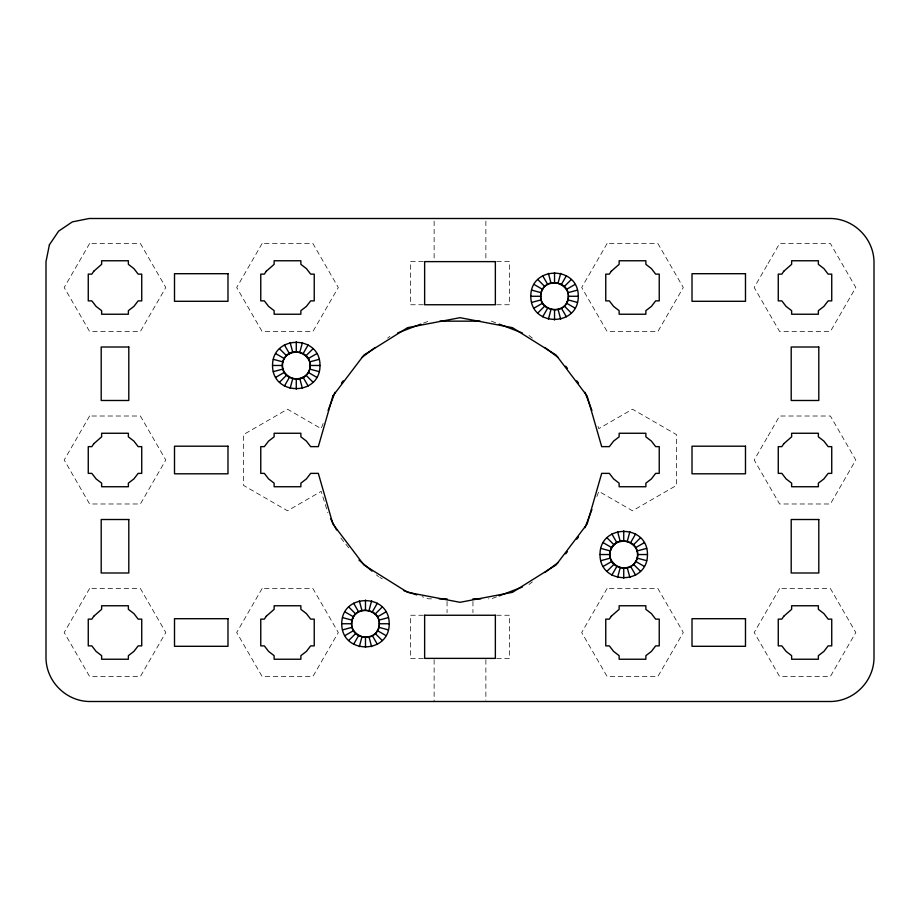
<?xml version="1.0" encoding="UTF-8"?>
<svg xmlns="http://www.w3.org/2000/svg" width="920" height="920" viewBox="0 0 920 920"><rect width="100%" height="100%" fill="white"/><g stroke="black" fill="none" stroke-linecap="round" stroke-linejoin="round"><path stroke-width="0.69" stroke-dasharray="4.6 3.45" d="M323.15 423.453L321.172 428.651L287.5 409.204L243.512 434.608L243.512 485.392L287.5 510.796L321.16 491.36L327.865 512.808M596.861 496.547L598.851 491.36L632.5 510.796L676.487 485.392L676.487 434.608L632.5 409.204L598.839 428.639L596.861 423.453M387.619 338.077L389.884 336.363M529 584.487L532.381 581.934M423.453 323.138L428.639 321.16M496.547 596.861L491.36 598.839L488.474 598.839M423.349 261.625L410.412 261.625L410.412 304.75L425.902 304.75M496.662 261.625L509.588 261.625L509.588 304.75L496.662 304.75M431.526 598.839L428.639 598.839L422.061 596.654M423.349 615.25L410.412 615.25L410.412 658.375L423.349 658.375M496.662 615.25L509.588 615.25L509.588 658.375L496.662 658.375M491.36 321.16L496.547 323.138M379.799 577.415L382.306 578.829M529 335.512L532.381 338.065M376.372 574.862L378.546 576.702M340.837 538.016L349.796 549.136M485.875 221.191L485.875 260.279M485.875 659.72L485.875 700.154M472.937 601.404L472.937 612.685M447.062 601.404L447.062 612.685M434.125 221.191L434.125 260.279M434.125 659.72L434.125 701.5M89.608 243.512L64.204 287.5L89.608 331.487L140.392 331.487L165.795 287.5L140.392 243.512L89.608 243.512M89.608 416.012L64.204 460L89.608 503.987L140.392 503.987L165.795 460L140.392 416.012L89.608 416.012M262.108 243.512L236.704 287.5L262.108 331.487L312.892 331.487L338.296 287.5L312.892 243.512L262.108 243.512M89.608 588.512L64.204 632.5L89.608 676.487L140.392 676.487L165.795 632.5L140.392 588.512L89.608 588.512M262.108 588.512L236.704 632.5L262.108 676.487L312.892 676.487L338.296 632.5L312.892 588.512L262.108 588.512M607.108 243.512L581.704 287.5L607.108 331.487L657.892 331.487L683.295 287.5L657.892 243.512L607.108 243.512M766.912 265.5L754.204 287.5L779.608 331.487L830.392 331.487L855.795 287.5L830.392 243.512L779.608 243.512L766.912 265.5M607.108 588.512L581.704 632.5L607.108 676.487L657.892 676.487L683.295 632.5L657.892 588.512L607.108 588.512M766.912 438L754.204 460L779.608 503.987L830.392 503.987L855.795 460L830.392 416.012L779.608 416.012L766.912 438M779.608 588.512L754.204 632.5L779.608 676.487L830.392 676.487L855.795 632.5L830.392 588.512L779.608 588.512"/><path stroke-width="1.38" d="M272.55 365.481C272.239 334.673 320.309 334.673 319.999 365.481C320.309 396.278 272.239 396.278 272.55 365.481L282.474 365.481C281.796 347.748 310.753 347.748 310.074 365.481C310.753 383.214 281.796 383.214 282.474 365.481M341.757 623.748C341.435 592.94 389.516 592.94 389.206 623.748C389.516 654.545 341.435 654.545 341.757 623.748L351.67 623.748C351.003 606.015 379.948 606.015 379.281 623.748C379.948 641.481 351.003 641.481 351.67 623.748M530.817 296.274C530.506 265.477 578.577 265.477 578.266 296.274C578.577 327.083 530.506 327.083 530.817 296.274L540.741 296.274C540.063 314.007 569.02 314.007 568.341 296.274C569.02 278.541 540.063 278.541 540.741 296.274M600.012 554.541C599.702 523.745 647.783 523.745 647.461 554.541C647.783 585.35 599.702 585.35 600.012 554.541L609.937 554.541C609.27 572.274 638.216 572.274 637.548 554.541C638.216 536.808 609.27 536.808 609.937 554.541M290.133 388.401L292.698 378.81M299.851 352.141L302.416 342.562M359.341 646.656L361.905 637.077M369.046 610.408L371.622 600.829M548.4 319.194L550.965 309.615M558.118 282.946L560.683 273.366M617.596 577.461L620.172 567.881M627.313 541.213L629.878 531.622M351.808 621.839C355.361 600.691 387.619 611.708 377.418 630.637C368.978 646.127 344.333 631.89 353.522 616.837L344.931 611.88M568.203 298.16C564.65 319.309 532.392 308.292 542.593 289.374C551.034 273.884 575.678 288.109 566.49 303.163L575.092 308.142M284.326 358.57C275.137 373.635 299.77 387.86 308.223 372.37C317.411 357.316 292.767 343.079 284.326 358.57L275.724 353.613M611.788 547.63C602.6 562.695 627.244 576.92 635.685 561.43C644.885 546.376 620.23 532.139 611.788 547.63L603.198 542.685M328.095 410.481L335.029 392.311M584.982 527.7L591.917 509.53M284.418 386.032L289.374 377.43M303.174 353.522L308.142 344.931M353.613 644.287L358.57 635.697M372.381 611.788L377.338 603.198M542.673 316.825L547.641 308.234M561.441 284.326L566.398 275.736M611.88 575.092L616.837 566.501M630.648 542.593L635.605 533.991M341.481 383.099L343.195 380.846M565.742 553.851L567.444 551.586M576.817 539.166L578.519 536.9M279.496 382.26L286.511 375.245M306.038 355.718L313.053 348.703M537.763 313.053L544.778 306.038M564.305 286.522L571.32 279.507M348.703 640.515L355.718 633.5M375.233 613.985L382.248 606.97M606.97 571.32L613.985 564.305M633.5 544.778L640.515 537.763M361.641 357.673L375.199 347.449M544.812 572.55L558.371 562.327M275.724 377.338L284.326 372.381M308.234 358.581L316.825 353.613M533.991 308.142L542.582 303.174M566.49 289.374L575.092 284.418M344.931 635.605L353.522 630.648M377.43 616.848L386.02 611.88M603.198 566.409L611.788 561.441M635.697 547.641L644.287 542.685M304.75 376.36L299.839 378.798L302.416 388.401M287.799 354.579L292.698 352.141L290.133 342.562M397.497 333.04L420.854 324.127M499.146 595.872L522.502 586.96M273.355 371.622L282.946 369.058M309.603 361.905L319.194 359.341M531.622 302.416L541.202 299.851M567.87 292.709L577.461 290.133M342.562 629.889L352.141 627.313M378.81 620.172L388.389 617.607M600.829 560.683L610.408 558.118M637.077 550.965L646.656 548.4M568.341 296.274L578.266 296.274M439.875 321.16L480.125 321.16M310.074 365.481L319.999 365.481M637.548 554.541L647.461 554.541M439.116 598.839L447.062 598.839M472.937 598.839L480.884 598.839M424.534 615.25L495.466 615.25M379.281 623.748L389.206 623.748M531.622 290.133L541.202 292.709M567.87 299.851L577.461 302.416M273.355 359.341L282.946 361.905M309.603 369.058L319.194 371.622M600.829 548.4L610.408 550.965A13.8 13.8 0 0 1 616.837 542.593L611.88 533.991M637.077 558.118L646.656 560.683M342.562 617.607L352.141 620.172M378.81 627.313L388.389 629.889M403.638 590.559L416.794 594.918M499.146 324.127L522.502 333.04M533.991 284.418L542.582 289.374M308.234 372.381L316.825 377.338M635.697 561.441L644.287 566.409M377.43 630.648L386.02 635.605M544.812 347.449L558.359 357.673M358.961 560.073L372.013 571.159M537.763 279.507L544.778 286.522M564.305 306.038L571.32 313.053M606.97 537.763L613.985 544.778M633.5 564.305L640.515 571.32M279.496 348.703L286.511 355.718M306.038 375.245L313.053 382.26M348.703 606.97L355.718 613.985M375.233 633.5L382.248 640.515M565.742 366.16L567.444 368.414M576.817 380.834L578.519 383.099M542.673 275.736L547.641 284.326M561.441 308.234L566.398 316.825M630.648 566.501L635.605 575.092M284.418 344.931L289.374 353.522M303.174 377.43L308.142 386.032M353.613 603.198L358.57 611.788M372.381 635.697L377.338 644.287M330.659 518.696L336.582 529.943M584.982 392.299L591.917 410.469M548.4 273.366L550.965 282.946M558.118 309.615L560.683 319.194M617.596 531.622L620.172 541.213M627.313 567.881L629.878 577.461M359.341 600.829L361.905 610.408M369.046 637.077L371.622 646.656M623.737 530.817L623.737 540.741M623.737 568.341L623.737 578.266M554.541 272.55L554.541 282.474M554.541 310.086L554.541 319.999M495.362 615.25L495.362 658.375L424.637 658.375L424.637 615.25M365.481 600.024L365.481 609.937M365.481 637.548L365.481 647.473M296.274 341.757L296.274 351.681M296.274 379.281L296.274 389.206M49.392 244.835L46 261.625L46 658.375C46.46 681.559 65.941 701.04 89.125 701.5L830.875 701.5C854.059 701.04 873.54 681.559 874 658.375L874 261.625C873.54 238.441 854.059 218.96 830.875 218.5L89.125 218.5L72.335 221.892L58.627 231.127L49.392 244.835M332.891 395.979L318.32 446.637L310.661 446.637L306.406 441.094L300.874 436.839L300.874 433.262L274.137 433.262L274.137 436.839L268.594 441.094L264.339 446.637L260.762 446.637L260.762 473.374L264.339 473.374L268.594 478.906L274.125 483.161L274.137 486.737L300.874 486.737L300.874 483.161L306.406 478.906L310.661 473.374L318.32 473.374L332.891 524.02L363.917 564.96L407.572 592.331L460.011 602.312L512.452 592.331L556.094 564.96L587.121 524.02L601.692 473.374L609.339 473.374L613.594 478.906L619.125 483.161L619.137 486.737L645.874 486.737L645.874 483.161L651.406 478.906L655.661 473.374L659.237 473.374L659.237 446.637L655.661 446.637L651.406 441.094L645.863 436.839L645.863 433.262L619.137 433.262L619.137 436.839L613.594 441.094L609.339 446.637L601.692 446.637L587.121 395.979L556.094 355.039L512.44 327.669L460.011 317.688L407.572 327.669L363.917 355.039L332.891 395.979M93.794 271.216L91.839 274.137L88.262 274.137L88.262 300.874L91.839 300.874L96.094 306.406L101.637 310.661L101.637 314.237L128.363 314.237L128.374 310.661L133.906 306.406L138.161 300.874L141.737 300.874L141.737 274.137L138.161 274.137L133.906 268.594L128.363 264.339L128.363 260.762L101.637 260.762L101.637 264.339L93.794 271.216M93.794 443.716L91.839 446.637L88.262 446.637L88.262 473.374L91.839 473.374L96.094 478.906L101.637 483.161L101.637 486.737L128.363 486.737L128.374 483.161L133.906 478.906L138.161 473.374L141.737 473.374L141.737 446.637L138.161 446.637L133.906 441.094L128.363 436.839L128.363 433.262L101.637 433.262L101.637 436.839L93.794 443.716M266.294 271.216L264.339 274.137L260.762 274.137L260.762 300.874L264.339 300.874L268.594 306.406L274.137 310.661L274.137 314.237L300.863 314.237L300.863 310.661L306.406 306.406L310.661 300.874L314.237 300.874L314.237 274.137L310.661 274.137L306.406 268.594L300.863 264.339L300.874 260.762L274.137 260.762L274.137 264.339L266.294 271.216M93.794 616.216L91.839 619.137L88.262 619.137L88.262 645.874L91.839 645.874L96.094 651.406L101.637 655.661L101.637 659.237L128.363 659.237L128.374 655.661L133.906 651.406L138.161 645.874L141.737 645.874L141.737 619.137L138.161 619.137L133.906 613.594L128.363 609.339L128.363 605.762L101.637 605.762L101.637 609.339L93.794 616.216M266.294 616.216L264.339 619.137L260.762 619.137L260.762 645.874L264.339 645.874L268.594 651.406L274.137 655.661L274.137 659.237L300.874 659.237L300.874 655.661L306.406 651.406L310.661 645.874L314.237 645.874L314.237 619.137L310.661 619.137L306.406 613.594L300.874 609.339L300.874 605.762L274.137 605.762L274.137 609.339L266.294 616.216M611.294 271.216L609.339 274.137L605.762 274.137L605.762 300.874L609.339 300.874L613.594 306.406L619.137 310.661L619.137 314.237L645.874 314.237L645.863 310.661L651.406 306.406L655.661 300.874L659.237 300.874L659.237 274.137L655.661 274.137L651.406 268.594L645.863 264.339L645.863 260.762L619.137 260.762L619.137 264.339L611.294 271.216M783.794 271.216L781.839 274.137L778.262 274.137L778.262 300.874L781.839 300.874L786.094 306.406L791.637 310.661L791.637 314.237L818.363 314.237L818.374 310.661L823.906 306.406L828.161 300.874L831.737 300.874L831.737 274.137L828.161 274.137L823.906 268.594L818.363 264.339L818.374 260.762L791.637 260.762L791.637 264.339L783.794 271.216M611.294 616.216L609.339 619.137L605.762 619.137L605.762 645.874L609.339 645.874L613.594 651.406L619.137 655.661L619.137 659.237L645.863 659.237L645.863 655.661L651.406 651.406L655.661 645.874L659.237 645.874L659.237 619.137L655.661 619.137L651.406 613.594L645.863 609.339L645.874 605.762L619.137 605.762L619.137 609.339L611.294 616.216M783.794 443.716L781.839 446.637L778.262 446.637L778.262 473.374L781.839 473.374L786.094 478.906L791.637 483.161L791.637 486.737L818.363 486.737L818.374 483.161L823.906 478.906L828.161 473.374L831.737 473.374L831.737 446.637L828.161 446.637L823.906 441.094L818.374 436.839L818.363 433.262L791.637 433.262L791.637 436.839L783.794 443.716M783.794 616.216L781.839 619.137L778.262 619.137L778.262 645.874L781.839 645.874L786.094 651.406L791.637 655.661L791.637 659.237L818.363 659.237L818.363 655.661L823.906 651.406L828.161 645.874L831.737 645.874L831.737 619.137L828.161 619.137L823.906 613.594L818.374 609.339L818.363 605.762L791.637 605.762L791.637 609.339L783.794 616.216M495.362 261.625L424.637 261.625L424.637 304.75L495.362 304.75L495.362 261.625M227.987 273.7L174.512 273.7L174.512 301.3L227.987 301.3L227.987 273.7M745.487 273.7L692.012 273.7L692.012 301.3L745.487 301.3L745.487 273.7M128.8 347.012L101.2 347.012L101.2 400.487L128.8 400.487L128.8 347.012M818.8 347.012L791.2 347.012L791.2 400.487L818.8 400.487L818.8 347.012M227.987 446.2L174.512 446.2L174.512 473.8L227.987 473.8L227.987 446.2M745.487 446.2L692.012 446.2L692.012 473.8L745.487 473.8L745.487 446.2M128.8 519.512L101.2 519.512L101.2 572.987L128.8 572.987L128.8 519.512M818.8 519.512L791.2 519.512L791.2 572.987L818.8 572.987L818.8 519.512M227.987 618.7L174.512 618.7L174.512 646.3L227.987 646.3L227.987 618.7M745.487 618.7L692.012 618.7L692.012 646.3L745.487 646.3L745.487 618.7"/></g></svg>
